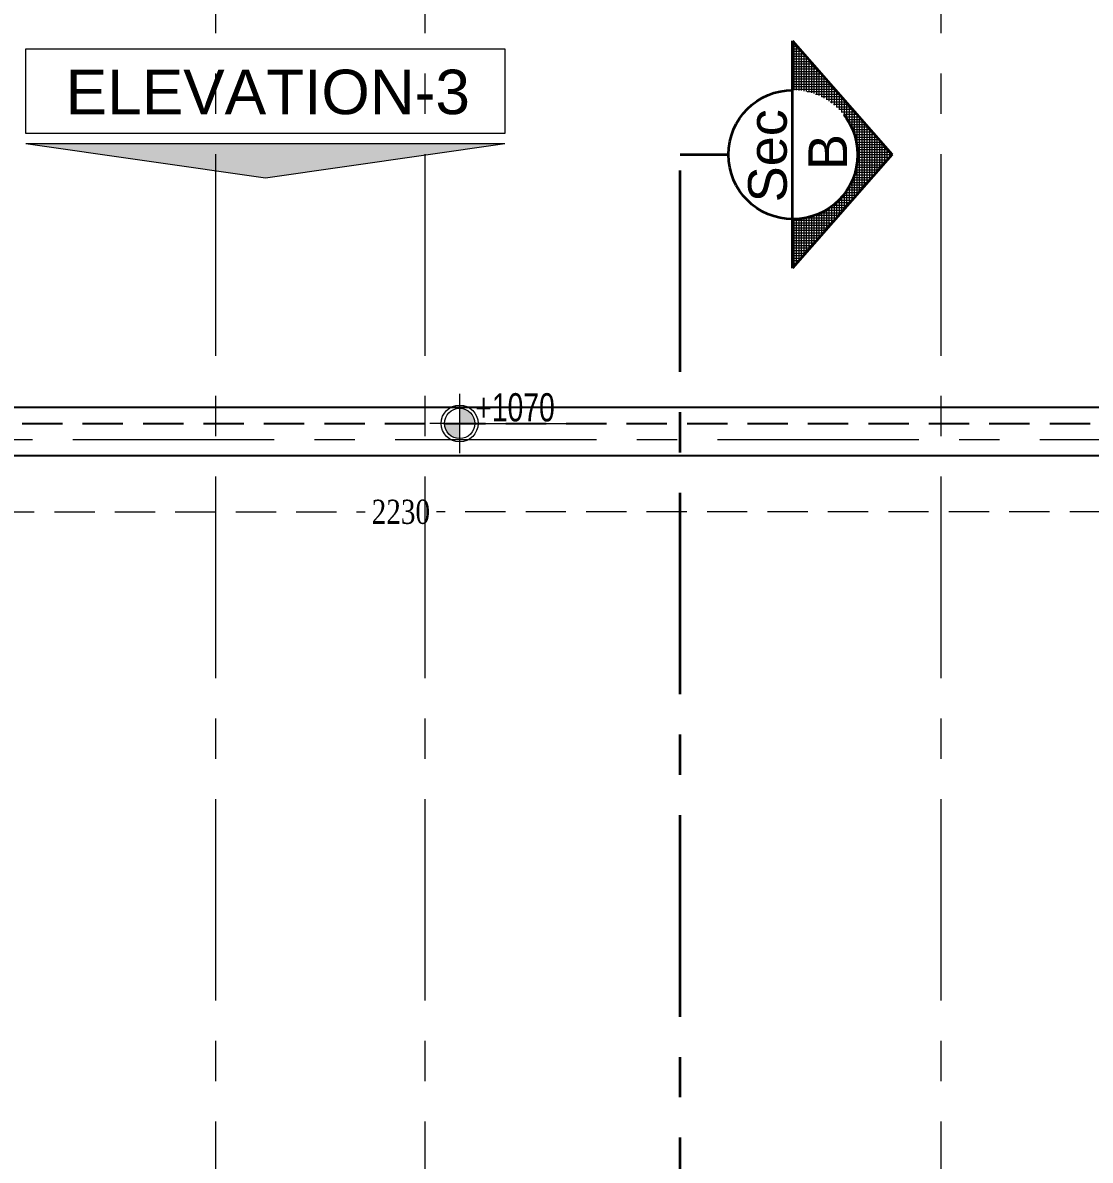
# Model space of a CAD drawing. Header units: inches. Extents: x -114 to 635, y -137 to 57.
# Drawn here: x 158.31 to 164.94, y 26.61 to 33.67 of the extents above; entities that cross this region are included whole.
import ezdxf
from ezdxf.enums import TextEntityAlignment as Align

# ---------------------------------------------------------------- set-up
doc = ezdxf.new("R2010")
doc.units = ezdxf.units.IN
doc.header["$MEASUREMENT"] = 0
doc.header["$PDMODE"] = 98
for name, pattern in [('( Hidden )', [0.375, 0.25, -0.125]), ('CENTER', [2, 1.25, -0.25, 0.25, -0.25]), ('CENTERX2', [4, 2.5, -0.5, 0.5, -0.5]), ('DASHED2', [0.375, 0.25, -0.125]), ('VILLA AXIS$0$CENTER', [2, 1.25, -0.25, 0.25, -0.25])]:
    doc.linetypes.add(name, pattern=pattern)
doc.layers.get('0').update_dxf_attribs({"lineweight": 5})
doc.layers.get('Defpoints').update_dxf_attribs({"lineweight": 5})
for name, color, linetype, lineweight in [('A-ELEVATION TAG', 230, 'Continuous', 5), ('A-SECTION LINE', 230, 'Continuous', 35), ('A-SECTION TAG', 230, 'Continuous', 5), ('DETAILS DIMENSION', 15, 'Continuous', 5), ('E-AX', 9, '( Hidden )', 0), ('HATCH', 15, 'Continuous', 0), ('LEVEL SYMBOL', 8, 'Continuous', 5), ('ROOF LINE 2', 244, 'Continuous', 25)]:
    doc.layers.add(name, color=color, linetype=linetype, lineweight=lineweight)
doc.layers.add('AXIES', color=7, linetype='CENTER', lineweight=0, true_color=0x949596)
doc.styles.add('002-F.FLOOR PLAN$0$xref plans$0$ATTRIBUTE', font='BKANT.TTF')
doc.styles.add('Arial', font='arial.ttf')
doc.styles.add('ST', font='times.ttf', dxfattribs={"width": 0.8})
doc.dimstyles.new('RASH PLAN', dxfattribs={"dimtxt": 0.15, "dimasz": 0.05, "dimexe": 0, "dimexo": 0.1, "dimgap": 0.05, "dimtad": 0, "dimdec": 0, "dimlfac": 100, "dimzin": 0, "dimdsep": 46, "dimtxsty": 'ST', "dimblk": 'OBLIQUE', "dimcen": 0.09, "dimclrd": 200, "dimclre": 6, "dimclrt": 1, "dimadec": 0, "dimazin": 0, "dimtfac": 1, "dimtdec": 0, "dimtmove": 1, "dimatfit": 3, "dimldrblk": 'OBLIQUE', "dimfxl": 0, "dimtolj": 1, "dimtzin": 0, "dimlwd": -1, "dimlwe": -1, "dimarcsym": 0})

# ---------------------------------------------------------------- blocks, each defined once
blk = doc.blocks.new('_Oblique')
at = {"color": 0, "lineweight": -2}
blk.add_line((-0.5, -0.5), (0.5, 0.5), dxfattribs=at)
blk = doc.blocks.new('*D799')
at = {"layer": 'Defpoints', "color": 0, "transparency": 16777216}
for p in [(149.5097, 30.9805), (171.8087, 30.9805), (171.8087, 30.6315)]:
    blk.add_point(p, dxfattribs=at)
at = {"layer": 'DETAILS DIMENSION', "color": 6, "transparency": 16777216}
for p, q in [((149.5097, 30.8805), (149.5097, 30.6315)), ((171.8087, 30.8805), (171.8087, 30.6315))]:
    blk.add_line(p, q, dxfattribs=at)
at = {"layer": 'DETAILS DIMENSION', "color": 200, "linetype": 'DASHED2', "transparency": 16777216}
for p, q in [((149.5097, 30.6315), (160.4371, 30.6315)), ((171.8087, 30.6315), (160.8813, 30.6315))]:
    blk.add_line(p, q, dxfattribs=at)
at = {"layer": 'DETAILS DIMENSION', "color": 200, "transparency": 16777216, "xscale": 0.05, "yscale": 0.05, "zscale": 0.05, "rotation": 180}
blk.add_blockref('_Oblique', (149.5097, 30.6315), dxfattribs=at)
at = {"layer": 'DETAILS DIMENSION', "color": 200, "transparency": 16777216, "xscale": 0.05, "yscale": 0.05, "zscale": 0.05}
blk.add_blockref('_Oblique', (171.8087, 30.6315), dxfattribs=at)
at = {"layer": 'DETAILS DIMENSION', "color": 1, "transparency": 16777216, "insert": (160.6592, 30.6315), "char_height": 0.15, "attachment_point": 5, "style": 'ST'}
blk.add_mtext('\\A1;2230', dxfattribs=at)
blk = doc.blocks.new('002-F.FLOOR PLAN$0$xref plans$0$LVL-PL')
h = blk.add_hatch(color=256)
h.paths.add_polyline_path([(0, 0.1233), (0, 0), (0.1233, 0, 0.414214)])
h.paths.add_polyline_path([(0, 0), (-0.1233, 0, 0.414214), (0, -0.1233)])
for p, q in [((0, 0.2424), (0, -0.2424)), ((0.2, 0), (-0.2424, 0)), ((0, 0), (0.8648, 0))]:
    blk.add_line(p, q)
for radius in [0.15, 0.1233]:
    blk.add_circle((0, 0), radius)
at = {"style": '002-F.FLOOR PLAN$0$xref plans$0$ATTRIBUTE', "width": 0.75, "flags": 12}
for tag, p in [('LEVEL', (0.517, 0.1508)), ('POSITION', (0.517, -0.1541))]:
    blk.add_attdef(tag, text='', height=0.2, dxfattribs=at).set_placement(p, align=Align.MIDDLE)
blk = doc.blocks.new('DASLASDLASLDASLASDLASLQWELQWELQWELQWELQ')
at = {"layer": 'AXIES', "linetype": 'CENTERX2', "ltscale": 0.5}
for p, q in [((35.1783, -578.2063), (35.1783, -610.1736)), ((36.4786, -578.2063), (36.4786, -610.1736)), ((39.6784, -578.2063), (39.6784, -610.1736)), ((20.2934, -581.9767), (52.6834, -581.9767))]:
    blk.add_line(p, q, dxfattribs=at)

msp = doc.modelspace()

# ---------------------------------------------------------------- hatches: boundary and pattern name
at = {"layer": 'A-ELEVATION TAG'}
msp.add_hatch(color=256, dxfattribs=at).paths.add_polyline_path([(159.8188, 32.7046), (158.333, 32.9178), (161.3047, 32.9178)])
at = {"layer": 'HATCH'}
h = msp.add_hatch(dxfattribs=at)
h.set_pattern_fill('ANSI37', color=256, scale=0.125165, angle=2115, style=0)
h.set_pattern_definition([(360, (146.967753, 88.874711), (1e-16, 0.015645583), []), (90, (146.967753, 88.874711), (-0.015645583, 1e-16), [])])
h.paths.add_polyline_path([(163.7064, 32.8481), (163.0885, 32.1429), (163.0885, 32.4476, 0.002362), (163.0923, 32.4476, 1), (163.0923, 33.2486, 0.002362), (163.0885, 33.2486), (163.0885, 33.5534)])

# ---------------------------------------------------------------- linework, layer by layer
at = {"layer": 'A-ELEVATION TAG'}
msp.add_line((158.333, 32.9178), (161.3047, 32.9178), dxfattribs=at)
msp.add_lwpolyline([(158.333, 33.5042), (161.3047, 33.5042), (161.3047, 32.98), (158.333, 32.98)], close=True, dxfattribs=at)
msp.add_lwpolyline([(158.333, 32.9178), (159.8188, 32.7046), (161.3047, 32.9178)], dxfattribs=at)
at = {"layer": 'A-SECTION LINE', "linetype": 'VILLA AXIS$0$CENTER'}
msp.add_line((162.3917, 32.8481), (162.6917, 32.8481), dxfattribs=at)
at = {"layer": 'A-SECTION LINE', "linetype": 'VILLA AXIS$0$CENTER', "ltscale": 1.5}
msp.add_lwpolyline([(163.7064, 32.8481), (163.0885, 32.1429), (163.0885, 33.5534)], close=True, dxfattribs=at)
at = {"layer": 'A-SECTION LINE', "linetype": 'VILLA AXIS$0$CENTER'}
msp.add_lwpolyline([(162.3917, 5.5005), (162.3917, 32.8481)], dxfattribs=at)
at = {"layer": 'A-SECTION LINE', "linetype": 'VILLA AXIS$0$CENTER', "ltscale": 1.5}
msp.add_circle((163.0923, 32.8481), 0.4005, dxfattribs=at)
at = {"layer": 'ROOF LINE 2', "linetype": 'DASHED2'}
msp.add_line((149.3098, 31.1805), (172.0087, 31.1805), dxfattribs=at)
at = {"layer": 'ROOF LINE 2'}
for points in [[(163.9077, 11.5798), (171.5087, 11.5798), (171.5087, 17.8794), (169.5089, 17.8794), (169.5089, 23.6796), (172.1087, 23.6796), (172.1087, 31.2805), (157.5591, 31.2805)], [(171.2087, 11.8798), (171.2087, 17.5794), (169.2089, 17.5794), (169.2089, 23.9796), (171.8087, 23.9796), (171.8087, 30.9805), (149.5097, 30.9805)]]:
    msp.add_lwpolyline(points, dxfattribs=at)

# ---------------------------------------------------------------- block references
at = {"layer": 'E-AX'}
msp.add_blockref('DASLASDLASLDASLASDLASLQWELQWELQWELQWELQ', (124.3302, 613.0572), dxfattribs=at)
at = {"layer": 'LEVEL SYMBOL', "linetype": 'Continuous', "lineweight": 0}
ref = msp.add_blockref('002-F.FLOOR PLAN$0$xref plans$0$LVL-PL', (161.0239, 31.1805), dxfattribs=dict(at, xscale=0.7620000000000069, yscale=0.7620000000000069, zscale=0.7620000000000069))
ref.add_attrib('LEVEL', '+1070', dxfattribs={"layer": '0', "lineweight": 5, "height": 0.175, "rotation": 360, "style": '002-F.FLOOR PLAN$0$xref plans$0$ATTRIBUTE', "width": 0.75}).set_placement((161.3677, 31.2808), align=Align.MIDDLE)

# ---------------------------------------------------------------- texts
at = {"layer": 'A-ELEVATION TAG', "style": 'Arial'}
msp.add_text('ELEVATION-3', height=0.276157, dxfattribs=at).set_placement((159.8339, 33.099, -0.2375), align=Align.CENTER)
at = {"layer": 'A-SECTION TAG', "style": 'Arial'}
for s, p in [('Sec', (163.0535, 32.552, -0.0005)), ('B', (163.4276, 32.7523))]:
    msp.add_text(s, height=0.24, rotation=90, dxfattribs=at).set_placement(p)

# ---------------------------------------------------------------- dimensions: what is measured, and where the dimension line sits
at = {"layer": 'DETAILS DIMENSION'}
dim = msp.add_linear_dim(base=(171.8087, 30.6315), p1=(149.5097, 30.9805), p2=(171.8087, 30.9805), dimstyle='RASH PLAN', dxfattribs=at)
dim.commit()
dim.dimension.update_dxf_attribs({"geometry": '*D799', "text_midpoint": (160.6592, 30.6315)})

doc.saveas('drawing.dxf')
